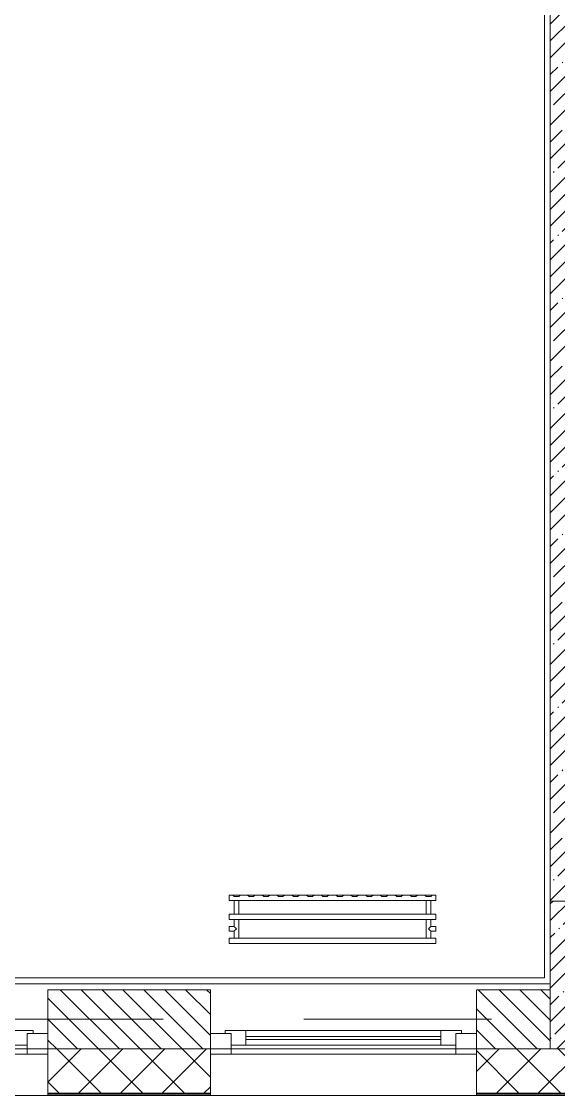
# Model space of a CAD drawing. Header units: millimetres. Extents: x 35787 to 244346, y -8553 to 29000.
# Drawn here: x 63620 to 65438, y -258 to 3376 of the extents above; entities that cross this region are included whole.
import ezdxf

# ---------------------------------------------------------------- set-up
doc = ezdxf.new("R2010")
doc.units = ezdxf.units.MM
doc.linetypes.add('Осевая', pattern=[3175, 635, -476.25, 1587.5, -476.25])
doc.layers.add('A-FLOR-1', color=7, linetype='Continuous', lineweight=9, true_color=0xaaaaaa)
doc.layers.add('M-EQPM-1', color=7, linetype='Continuous', lineweight=9, true_color=0xaaaaaa)
for name, color, linetype, lineweight in [('A-GLAZ', 7, 'Continuous', 9), ('A-WALL', 7, 'Continuous', 9), ('A-WALL-1', 7, 'Continuous', 13), ('I-WALL', 7, 'Continuous', 9), ('S-COLS', 7, 'Continuous', 9), ('Оси-2', 7, 'Осевая', 9)]:
    doc.layers.add(name, color=color, linetype=linetype, lineweight=lineweight)

# ---------------------------------------------------------------- blocks, each defined once
blk = doc.blocks.new('BSC_Колонна _Прямоугольная - 500х500-V10-План монтажа стен и перегородок 1 этажа  в осях 12-23')
at = {"layer": 'S-COLS'}
h = blk.add_hatch(dxfattribs=at)
h.set_pattern_fill('FP_12', color=256, style=0, pattern_type=2)
h.set_pattern_definition([(45, (-65660, -150), (-57.02463, 57.02463), []), (45, (-65602.975, -150), (-57.02463, 57.02463), [100.806, -20.161, 3.353, -16.808])])
h.paths.add_polyline_path([(-250, -250), (250, -250), (250, 250), (-250, 250)])
for p, q in [((250, 250), (-250, 250)), ((-250, 250), (-250, -250)), ((250, -250), (250, 250)), ((-250, -250), (250, -250))]:
    blk.add_line(p, q, dxfattribs=at)
blk = doc.blocks.new('120_Окно_СКБ_1Ст - 120_Окно_СКБ_1Ст 900х2500_h_-22445987-План монтажа стен и перегородок 1 этажа  в осях 12-23')
at = {"layer": 'A-GLAZ'}
for p, q in [((-450, -127), (-450, -57)), ((-450, -57), (-380, -57)), ((450, -57), (-450, -57)), ((-380, -57), (-380, -127)), ((380, -127), (380, -57)), ((380, -57), (450, -57)), ((450, -57), (450, -127)), ((380, -87), (-380, -87)), ((-380, -87), (-380, -127)), ((-330, -137), (-330, -87)), ((-330, -107), (330, -107)), ((330, -137), (330, -87)), ((380, -127), (380, -87)), ((-380, -127), (-450, -127)), ((-450, -127), (-400, -127)), ((-380, -127), (-400, -127)), ((-400, -127), (-400, -137)), ((-400, -137), (400, -137)), ((400, -137), (-400, -137)), ((330, -117), (-330, -117)), ((450, -127), (380, -127)), ((400, -127), (380, -127)), ((400, -127), (450, -127)), ((400, -137), (400, -127))]:
    blk.add_line(p, q, dxfattribs=at)
blk = doc.blocks.new('120_Окно_СКБ_2Ст - 120_Окно_СКБ_2Ст 2100х2500 _мал створка справа_-22445857-План монтажа стен и перегородок 1 этажа  в осях 12-23')
at = {"layer": 'A-GLAZ'}
for p, q in [((-1050, -127), (-1050, -57)), ((-1050, -57), (-980, -57)), ((1050, -57), (-1050, -57)), ((-980, -57), (-980, -127)), ((150, -127), (150, -57)), ((150, -57), (220, -57)), ((220, -57), (220, -127)), ((980, -127), (980, -57)), ((980, -57), (1050, -57)), ((1050, -57), (1050, -127)), ((150, -87), (-980, -87)), ((-980, -87), (-980, -127)), ((-930, -137), (-930, -87)), ((-930, -107), (100, -107)), ((100, -137), (100, -87)), ((150, -127), (150, -87)), ((980, -87), (220, -87)), ((220, -87), (220, -127)), ((270, -137), (270, -87)), ((270, -107), (930, -107)), ((930, -137), (930, -87)), ((980, -127), (980, -87)), ((-980, -127), (-1050, -127)), ((-1050, -127), (-1000, -127)), ((-980, -127), (-1000, -127)), ((-1000, -127), (-1000, -137)), ((-1000, -137), (170, -137)), ((170, -137), (-1000, -137)), ((100, -117), (-930, -117)), ((220, -127), (150, -127)), ((170, -127), (150, -127)), ((170, -127), (200, -127)), ((170, -137), (170, -127)), ((220, -127), (200, -127)), ((200, -127), (200, -137)), ((200, -137), (1000, -137)), ((1000, -137), (200, -137)), ((930, -117), (270, -117)), ((1050, -127), (980, -127)), ((1000, -127), (980, -127)), ((1000, -127), (1050, -127)), ((1000, -137), (1000, -127))]:
    blk.add_line(p, q, dxfattribs=at)
blk = doc.blocks.new('radiator_prado_classic_z_tip_30_po exemplyaru - Classic Z Тип 30-500-V55-План монтажа стен и перегородок 1 этажа  в осях 12-23')
at = {"layer": 'M-EQPM-1'}
for p, q in [((0, 228), (0, 210)), ((700, 228), (0, 228)), ((0, 210), (0, 228)), ((0, 228), (12.5, 228)), ((12.5, 228), (37.5, 228)), ((37.5, 228), (12.5, 228)), ((12.5, 228), (37.5, 228)), ((12.5, 228), (17.5, 223)), ((12.5, 228), (17.5, 223)), ((32.5, 223), (17.5, 223)), ((17.5, 223), (32.5, 223)), ((32.5, 223), (37.5, 228)), ((37.5, 228), (32.5, 223)), ((37.5, 228), (62.5, 228)), ((62.5, 228), (87.5, 228)), ((87.5, 228), (62.5, 228)), ((62.5, 228), (87.5, 228)), ((62.5, 228), (67.5, 223)), ((62.5, 228), (67.5, 223)), ((82.5, 223), (67.5, 223)), ((67.5, 223), (82.5, 223)), ((82.5, 223), (87.5, 228)), ((87.5, 228), (82.5, 223)), ((87.5, 228), (112.5, 228)), ((112.5, 228), (137.5, 228)), ((137.5, 228), (112.5, 228)), ((112.5, 228), (137.5, 228)), ((112.5, 228), (117.5, 223)), ((112.5, 228), (117.5, 223)), ((132.5, 223), (117.5, 223)), ((117.5, 223), (132.5, 223)), ((132.5, 223), (137.5, 228)), ((137.5, 228), (132.5, 223)), ((137.5, 228), (162.5, 228)), ((162.5, 228), (187.5, 228)), ((187.5, 228), (162.5, 228)), ((162.5, 228), (187.5, 228)), ((162.5, 228), (167.5, 223)), ((162.5, 228), (167.5, 223)), ((182.5, 223), (167.5, 223)), ((167.5, 223), (182.5, 223)), ((182.5, 223), (187.5, 228)), ((187.5, 228), (182.5, 223)), ((187.5, 228), (212.5, 228)), ((212.5, 228), (237.5, 228)), ((237.5, 228), (212.5, 228)), ((212.5, 228), (237.5, 228)), ((212.5, 228), (217.5, 223)), ((212.5, 228), (217.5, 223)), ((232.5, 223), (217.5, 223)), ((217.5, 223), (232.5, 223)), ((232.5, 223), (237.5, 228)), ((237.5, 228), (232.5, 223)), ((237.5, 228), (262.5, 228)), ((262.5, 228), (287.5, 228)), ((287.5, 228), (262.5, 228)), ((262.5, 228), (287.5, 228)), ((262.5, 228), (267.5, 223)), ((262.5, 228), (267.5, 223)), ((282.5, 223), (267.5, 223)), ((267.5, 223), (282.5, 223)), ((282.5, 223), (287.5, 228)), ((287.5, 228), (282.5, 223)), ((287.5, 228), (312.5, 228)), ((312.5, 228), (337.5, 228)), ((337.5, 228), (312.5, 228)), ((312.5, 228), (337.5, 228)), ((312.5, 228), (317.5, 223)), ((312.5, 228), (317.5, 223)), ((332.5, 223), (317.5, 223)), ((317.5, 223), (332.5, 223)), ((332.5, 223), (337.5, 228)), ((337.5, 228), (332.5, 223)), ((337.5, 228), (362.5, 228)), ((362.5, 228), (387.5, 228)), ((387.5, 228), (362.5, 228)), ((362.5, 228), (387.5, 228)), ((362.5, 228), (367.5, 223)), ((362.5, 228), (367.5, 223)), ((382.5, 223), (367.5, 223)), ((367.5, 223), (382.5, 223)), ((382.5, 223), (387.5, 228)), ((387.5, 228), (382.5, 223)), ((387.5, 228), (412.5, 228)), ((412.5, 228), (437.5, 228)), ((437.5, 228), (412.5, 228)), ((412.5, 228), (437.5, 228)), ((412.5, 228), (417.5, 223)), ((412.5, 228), (417.5, 223)), ((432.5, 223), (417.5, 223)), ((417.5, 223), (432.5, 223)), ((432.5, 223), (437.5, 228)), ((437.5, 228), (432.5, 223)), ((437.5, 228), (462.5, 228)), ((462.5, 228), (487.5, 228)), ((487.5, 228), (462.5, 228)), ((462.5, 228), (487.5, 228)), ((462.5, 228), (467.5, 223)), ((462.5, 228), (467.5, 223)), ((482.5, 223), (467.5, 223)), ((467.5, 223), (482.5, 223)), ((482.5, 223), (487.5, 228)), ((487.5, 228), (482.5, 223)), ((487.5, 228), (512.5, 228)), ((512.5, 228), (537.5, 228)), ((537.5, 228), (512.5, 228)), ((512.5, 228), (537.5, 228)), ((512.5, 228), (517.5, 223)), ((512.5, 228), (517.5, 223)), ((532.5, 223), (517.5, 223)), ((517.5, 223), (532.5, 223)), ((532.5, 223), (537.5, 228)), ((537.5, 228), (532.5, 223)), ((537.5, 228), (562.5, 228)), ((562.5, 228), (587.5, 228)), ((587.5, 228), (562.5, 228)), ((562.5, 228), (587.5, 228)), ((562.5, 228), (567.5, 223)), ((562.5, 228), (567.5, 223)), ((582.5, 223), (567.5, 223)), ((567.5, 223), (582.5, 223)), ((582.5, 223), (587.5, 228)), ((587.5, 228), (582.5, 223)), ((587.5, 228), (612.5, 228)), ((612.5, 228), (637.5, 228)), ((637.5, 228), (612.5, 228)), ((612.5, 228), (637.5, 228)), ((612.5, 228), (617.5, 223)), ((617.5, 223), (612.5, 228)), ((632.5, 223), (617.5, 223)), ((617.5, 223), (632.5, 223)), ((632.5, 223), (637.5, 228)), ((637.5, 228), (632.5, 223)), ((637.5, 228), (662.5, 228)), ((662.5, 228), (687.5, 228)), ((687.5, 228), (662.5, 228)), ((662.5, 228), (687.5, 228)), ((662.5, 228), (667.5, 223)), ((662.5, 228), (667.5, 223)), ((682.5, 223), (667.5, 223)), ((667.5, 223), (682.5, 223)), ((682.5, 223), (687.5, 228)), ((687.5, 228), (682.5, 223)), ((687.5, 228), (700, 228)), ((700, 210), (700, 228)), ((700, 228), (700, 210)), ((0, 210), (700, 210)), ((17.5, 210), (0, 210)), ((17.5, 210), (17.5, 164)), ((17.5, 210), (17.5, 164)), ((32.5, 210), (17.5, 210)), ((17.5, 210), (32.5, 210)), ((32.5, 210), (17.5, 210)), ((17.5, 210), (28.8, 210)), ((31.5, 210), (18.5, 210)), ((28.8, 210), (32.5, 210)), ((32.5, 164), (32.5, 210)), ((32.5, 164), (32.5, 210)), ((667.5, 210), (32.5, 210)), ((667.5, 210), (667.5, 164)), ((667.5, 210), (667.5, 164)), ((682.5, 210), (667.5, 210)), ((667.5, 210), (678.7, 210)), ((671.2, 210), (667.5, 210)), ((667.5, 210), (682.5, 210)), ((681.5, 210), (668.5, 210)), ((678.7, 210), (671.2, 210)), ((678.7, 210), (682.5, 210)), ((682.5, 210), (678.7, 210)), ((682.5, 164), (682.5, 210)), ((682.5, 164), (682.5, 210)), ((700, 210), (682.5, 210)), ((700, 164), (0, 164)), ((0, 164), (0, 146)), ((0, 146), (0, 164)), ((0, 164), (17.5, 164)), ((0, 146), (700, 146)), ((17.5, 146), (0, 146)), ((32.5, 164), (17.5, 164)), ((17.5, 164), (32.5, 164)), ((32.5, 164), (17.5, 164)), ((17.5, 164), (32.5, 164)), ((17.5, 146), (17.5, 121.5)), ((17.5, 146), (17.5, 121.5)), ((17.5, 146), (17.8, 146)), ((32.5, 146), (17.5, 146)), ((17.5, 146), (32.5, 146)), ((21.3, 146), (17.5, 146)), ((17.8, 146), (18.5, 146)), ((18.5, 164), (31.5, 164)), ((18.5, 146), (19.7, 146)), ((31.5, 146), (18.5, 146)), ((19.7, 146), (23.1, 146)), ((32.5, 146), (21.3, 146)), ((23.1, 146), (32.5, 146)), ((32.5, 164), (667.5, 164)), ((32.5, 82), (32.5, 146)), ((32.5, 82), (32.5, 146)), ((667.5, 146), (32.5, 146)), ((682.5, 164), (667.5, 164)), ((667.5, 164), (671.2, 164)), ((669.7, 164), (667.5, 164)), ((667.5, 164), (682.5, 164)), ((667.5, 146), (667.5, 82)), ((667.5, 146), (667.5, 82)), ((667.5, 146), (682.5, 146)), ((682.5, 146), (667.5, 146)), ((667.5, 146), (667.8, 146)), ((682.5, 146), (667.5, 146)), ((667.8, 146), (673.1, 146)), ((668.5, 164), (681.5, 164)), ((681.5, 146), (668.5, 146)), ((676.9, 164), (669.7, 164)), ((671.2, 164), (680.3, 164)), ((673.1, 146), (678.7, 146)), ((682.2, 164), (676.9, 164)), ((678.7, 146), (682.2, 146)), ((680.3, 164), (682.5, 164)), ((682.5, 164), (682.2, 164)), ((682.2, 146), (682.5, 146)), ((682.5, 164), (700, 164)), ((682.5, 121.5), (682.5, 146)), ((682.5, 121.5), (682.5, 146)), ((700, 146), (682.5, 146)), ((700, 146), (700, 164)), ((700, 164), (700, 146)), ((17.5, 121.5), (0, 121.5)), ((17.5, 121.5), (0, 121.5)), ((0, 121.5), (0, 121.2)), ((0, 106.5), (0, 121.5)), ((0, 121.2), (0, 106.8)), ((0, 121.2), (0, 120.5)), ((0, 120.5), (0, 121.2)), ((0, 121.2), (0, 121.2)), ((0, 120.5), (0, 119.3)), ((0, 119.3), (0, 120.5)), ((0, 119.3), (0, 117.8)), ((0, 117.8), (0, 119.3)), ((0, 117.8), (0, 115.9)), ((0, 115.9), (0, 117.8)), ((0, 115.9), (0, 114)), ((0, 114), (0, 115.9)), ((0, 114), (0, 112.1)), ((0, 112.1), (0, 114)), ((0, 112.1), (0, 110.2)), ((0, 110.2), (0, 112.1)), ((0, 110.2), (0, 108.7)), ((0, 108.7), (0, 110.2)), ((700, 121.5), (682.5, 121.5)), ((700, 121.5), (682.5, 121.5)), ((700, 121.5), (700, 106.5)), ((700, 121.2), (700, 121.5)), ((700, 121.5), (700, 121.2)), ((700, 121.2), (700, 121.5)), ((700, 106.8), (700, 121.2)), ((700, 121.2), (700, 106.8)), ((700, 106.8), (700, 121.2)), ((0, 108.7), (0, 106.8)), ((0, 106.8), (0, 108.7)), ((0, 106.8), (0, 106.5)), ((0, 106.8), (0, 106.8)), ((0, 106.5), (17.5, 106.5)), ((0, 106.5), (17.5, 106.5)), ((700, 82), (0, 82)), ((0, 82), (0, 64)), ((0, 64), (0, 82)), ((0, 82), (17.5, 82)), ((17.5, 106.5), (17.5, 82)), ((17.5, 106.5), (17.5, 82)), ((19.7, 82), (17.5, 82)), ((17.5, 82), (32.5, 82)), ((32.5, 82), (17.5, 82)), ((17.5, 82), (32.5, 82)), ((18.5, 82), (31.5, 82)), ((23.1, 82), (19.7, 82)), ((26.9, 82), (23.1, 82)), ((32.5, 82), (26.9, 82)), ((32.5, 82), (667.5, 82)), ((682.5, 82), (667.5, 82)), ((667.5, 82), (682.5, 82)), ((671.2, 82), (667.5, 82)), ((667.5, 82), (682.5, 82)), ((668.5, 82), (681.5, 82)), ((678.7, 82), (671.2, 82)), ((682.5, 82), (678.7, 82)), ((682.5, 82), (682.5, 106.5)), ((682.5, 106.5), (700, 106.5)), ((682.5, 82), (682.5, 106.5)), ((682.5, 106.5), (700, 106.5)), ((682.5, 82), (700, 82)), ((700, 106.5), (700, 106.8)), ((700, 106.8), (700, 106.5)), ((700, 106.5), (700, 106.8)), ((700, 64), (700, 82)), ((700, 82), (700, 64)), ((700, 64), (0, 64)), ((0, 64), (700, 64))]:
    blk.add_line(p, q, dxfattribs=at)
for points, knots in [([(17.8, 121.2), (17.7, 121.3), (17.7, 121.3), (17.5, 121.5), (17.5, 121.5), (17.5, 121.5)], [0.8571429, 0.8571429, 0.8571429, 0.8571429, 0.8928571, 0.9285714, 1, 1, 1, 1]), ([(17.5, 121.5), (17.5, 121.5), (17.5, 121.5), (17.7, 121.3), (17.7, 121.3), (17.8, 121.2)], [0, 0, 0, 0, 0.0714286, 0.1071429, 0.1428571, 0.1428571, 0.1428571, 0.1428571]), ([(17.5, 121.5), (17.5, 121.5), (17.5, 121.5), (17.7, 121.3), (17.7, 121.3), (17.8, 121.2)], [0, 0, 0, 0, 0.0714286, 0.1071429, 0.1428571, 0.1428571, 0.1428571, 0.1428571]), ([(25, 114), (24.5, 114.5), (23.6, 115.4), (22.4, 116.6), (21.6, 117.4), (21.1, 117.9), (20.8, 118.2), (20.5, 118.5), (20.2, 118.8), (19.8, 119.1), (19.6, 119.4), (19.3, 119.7), (19, 120), (18.7, 120.3), (18.5, 120.5), (18.3, 120.7), (18.1, 120.9), (17.9, 121.1), (17.8, 121.2), (17.7, 121.3), (17.5, 121.5), (17.5, 121.5), (17.5, 121.5)], [0, 0, 0, 0, 0.142857, 0.285714, 0.357143, 0.392857, 0.428571, 0.464286, 0.5, 0.535714, 0.571429, 0.607143, 0.642857, 0.678571, 0.714286, 0.75, 0.785714, 0.821429, 0.857143, 0.892857, 0.928571, 1, 1, 1, 1]), ([(17.5, 106.5), (17.5, 106.5), (17.5, 106.5), (17.7, 106.7), (17.8, 106.8), (17.9, 106.9), (18.1, 107.1), (18.3, 107.3), (18.5, 107.5), (18.7, 107.7), (19, 108), (19.3, 108.3), (19.6, 108.6), (19.8, 108.9), (20.3, 109.3), (20.7, 109.7), (21.1, 110.1), (21.6, 110.6), (22.4, 111.4), (23.6, 112.6), (24.5, 113.5), (25, 114)], [0, 0, 0, 0, 0.071429, 0.107143, 0.142857, 0.178571, 0.214286, 0.25, 0.285714, 0.321429, 0.357143, 0.392857, 0.428571, 0.464286, 0.5, 0.571429, 0.607143, 0.642857, 0.714286, 0.857143, 1, 1, 1, 1]), ([(17.8, 121.2), (17.8, 121.2), (17.9, 121.1), (18.1, 120.9), (18.3, 120.7), (18.5, 120.5), (18.7, 120.3), (19, 120), (19.3, 119.7), (19.6, 119.4), (19.8, 119.1), (20.3, 118.7), (20.7, 118.3), (21.1, 117.9), (21.6, 117.4), (22.4, 116.6), (23.1, 115.9), (23.6, 115.4)], [0.1428571, 0.1428571, 0.1428571, 0.1428571, 0.1785714, 0.2142857, 0.25, 0.2857143, 0.3214286, 0.3571429, 0.3928571, 0.4285714, 0.4642857, 0.5, 0.5714286, 0.6071429, 0.6428571, 0.7142857, 0.8571429, 0.8571429, 0.8571429, 0.8571429]), ([(22.1, 111.1), (21.9, 110.9), (21.6, 110.6), (21.1, 110.1), (20.8, 109.8), (20.5, 109.5), (20.2, 109.2), (19.8, 108.9), (19.6, 108.6), (19.3, 108.3), (19, 108), (18.7, 107.7), (18.5, 107.5), (18.3, 107.3), (18.1, 107.1), (17.9, 106.9), (17.8, 106.8), (17.8, 106.8)], [0.2857143, 0.2857143, 0.2857143, 0.2857143, 0.3571429, 0.3928571, 0.4285714, 0.4642857, 0.5, 0.5357143, 0.5714286, 0.6071429, 0.6428571, 0.6785714, 0.7142857, 0.75, 0.7857143, 0.8214286, 0.8571429, 0.8571429, 0.8571429, 0.8571429]), ([(17.8, 106.8), (17.8, 106.8), (17.9, 106.9), (18.1, 107.1), (18.3, 107.3), (18.5, 107.5), (18.7, 107.7), (19, 108), (19.3, 108.3), (19.6, 108.6), (19.9, 108.8), (20.3, 109.3), (20.6, 109.6), (20.8, 109.8)], [0.1428571, 0.1428571, 0.1428571, 0.1428571, 0.1785714, 0.2142857, 0.25, 0.2857143, 0.3214286, 0.3571429, 0.3928571, 0.4285714, 0.4642857, 0.5, 0.5714286, 0.5714286, 0.5714286, 0.5714286]), ([(19.6, 119.4), (19.7, 119.3), (19.9, 119.2), (20.3, 118.7), (20.6, 118.4), (20.8, 118.2)], [0.4285714, 0.4285714, 0.4285714, 0.4285714, 0.4642857, 0.5, 0.5714286, 0.5714286, 0.5714286, 0.5714286]), ([(22.1, 116.9), (21.9, 117.1), (21.6, 117.4), (21.1, 117.9), (20.9, 118.1), (20.8, 118.2)], [0.2857143, 0.2857143, 0.2857143, 0.2857143, 0.3571429, 0.3928571, 0.4285714, 0.4285714, 0.4285714, 0.4285714]), ([(20.8, 118.2), (20.9, 118.1), (21.1, 117.9), (21.6, 117.4), (21.9, 117.1), (22.1, 116.9)], [0.5714286, 0.5714286, 0.5714286, 0.5714286, 0.6071429, 0.6428571, 0.7142857, 0.7142857, 0.7142857, 0.7142857]), ([(20.8, 109.8), (20.9, 109.9), (21.1, 110.1), (21.6, 110.6), (21.9, 110.9), (22.1, 111.1)], [0.5714286, 0.5714286, 0.5714286, 0.5714286, 0.6071429, 0.6428571, 0.7142857, 0.7142857, 0.7142857, 0.7142857]), ([(22.1, 111.1), (21.9, 110.9), (21.6, 110.6), (21.1, 110.1), (20.9, 109.9), (20.8, 109.8)], [0.2857143, 0.2857143, 0.2857143, 0.2857143, 0.3571429, 0.3928571, 0.4285714, 0.4285714, 0.4285714, 0.4285714]), ([(675, 114), (675.5, 114.5), (676.4, 115.4), (677.6, 116.6), (678.4, 117.4), (678.9, 117.9), (679.2, 118.2), (679.5, 118.5), (679.8, 118.8), (680.1, 119.2), (680.4, 119.4), (680.7, 119.7), (681, 120), (681.3, 120.3), (681.5, 120.5), (681.7, 120.7), (681.9, 120.9), (682.1, 121.1), (682.2, 121.2), (682.3, 121.3), (682.5, 121.5), (682.5, 121.5), (682.5, 121.5)], [0, 0, 0, 0, 0.142857, 0.285714, 0.357143, 0.392857, 0.428571, 0.464286, 0.5, 0.535714, 0.571429, 0.607143, 0.642857, 0.678571, 0.714286, 0.75, 0.785714, 0.821429, 0.857143, 0.892857, 0.928571, 1, 1, 1, 1]), ([(682.5, 106.5), (682.5, 106.5), (682.5, 106.5), (682.3, 106.7), (682.2, 106.8), (682.1, 106.9), (681.9, 107.1), (681.7, 107.3), (681.5, 107.5), (681.3, 107.7), (681, 108), (680.7, 108.3), (680.4, 108.6), (680.1, 108.8), (679.7, 109.3), (679.3, 109.7), (678.9, 110.1), (678.4, 110.6), (677.6, 111.4), (676.4, 112.6), (675.5, 113.5), (675, 114)], [0, 0, 0, 0, 0.071429, 0.107143, 0.142857, 0.178571, 0.214286, 0.25, 0.285714, 0.321429, 0.357143, 0.392857, 0.428571, 0.464286, 0.5, 0.571429, 0.607143, 0.642857, 0.714286, 0.857143, 1, 1, 1, 1]), ([(682.2, 121.2), (682.2, 121.2), (682.1, 121.1), (681.9, 120.9), (681.7, 120.7), (681.5, 120.5), (681.3, 120.3), (681, 120), (680.7, 119.7), (680.4, 119.4), (680.1, 119.2), (679.7, 118.7), (679.3, 118.3), (678.9, 117.9), (678.4, 117.4), (677.6, 116.6), (676.9, 115.9), (676.4, 115.4)], [0.1428571, 0.1428571, 0.1428571, 0.1428571, 0.1785714, 0.2142857, 0.25, 0.2857143, 0.3214286, 0.3571429, 0.3928571, 0.4285714, 0.4642857, 0.5, 0.5714286, 0.6071429, 0.6428571, 0.7142857, 0.8571429, 0.8571429, 0.8571429, 0.8571429]), ([(682.2, 121.2), (682.2, 121.2), (682.1, 121.1), (681.9, 120.9), (681.7, 120.7), (681.5, 120.5), (681.3, 120.3), (681, 120), (680.7, 119.7), (680.4, 119.4), (680.1, 119.2), (679.7, 118.7), (679.3, 118.3), (678.9, 117.9), (678.4, 117.4), (677.6, 116.6), (676.9, 115.9), (676.4, 115.4)], [0.1428571, 0.1428571, 0.1428571, 0.1428571, 0.1785714, 0.2142857, 0.25, 0.2857143, 0.3214286, 0.3571429, 0.3928571, 0.4285714, 0.4642857, 0.5, 0.5714286, 0.6071429, 0.6428571, 0.7142857, 0.8571429, 0.8571429, 0.8571429, 0.8571429]), ([(676.4, 115.4), (676.9, 115.9), (677.6, 116.6), (678.4, 117.4), (678.9, 117.9), (679.2, 118.2), (679.5, 118.5), (679.8, 118.8), (680.1, 119.2), (680.4, 119.4), (680.7, 119.7), (681, 120), (681.3, 120.3), (681.5, 120.5), (681.7, 120.7), (681.9, 120.9), (682.1, 121.1), (682.2, 121.2), (682.2, 121.2)], [0.1428571, 0.1428571, 0.1428571, 0.1428571, 0.2857143, 0.3571429, 0.3928571, 0.4285714, 0.4642857, 0.5, 0.5357143, 0.5714286, 0.6071429, 0.6428571, 0.6785714, 0.7142857, 0.75, 0.7857143, 0.8214286, 0.8571429, 0.8571429, 0.8571429, 0.8571429]), ([(677.9, 111.1), (678.1, 110.9), (678.4, 110.6), (678.9, 110.1), (679.2, 109.8), (679.5, 109.5), (679.8, 109.2), (680.1, 108.8), (680.4, 108.6), (680.7, 108.3), (681, 108), (681.3, 107.7), (681.5, 107.5), (681.7, 107.3), (681.9, 107.1), (682.1, 106.9), (682.2, 106.8), (682.2, 106.8)], [0.2857143, 0.2857143, 0.2857143, 0.2857143, 0.3571429, 0.3928571, 0.4285714, 0.4642857, 0.5, 0.5357143, 0.5714286, 0.6071429, 0.6428571, 0.6785714, 0.7142857, 0.75, 0.7857143, 0.8214286, 0.8571429, 0.8571429, 0.8571429, 0.8571429]), ([(677.9, 111.1), (678.1, 110.9), (678.4, 110.6), (678.9, 110.1), (679.2, 109.8), (679.5, 109.5), (679.8, 109.2), (680.1, 108.8), (680.4, 108.6), (680.7, 108.3), (681, 108), (681.3, 107.7), (681.5, 107.5), (681.7, 107.3), (681.9, 107.1), (682.1, 106.9), (682.2, 106.8), (682.2, 106.8)], [0.2857143, 0.2857143, 0.2857143, 0.2857143, 0.3571429, 0.3928571, 0.4285714, 0.4642857, 0.5, 0.5357143, 0.5714286, 0.6071429, 0.6428571, 0.6785714, 0.7142857, 0.75, 0.7857143, 0.8214286, 0.8571429, 0.8571429, 0.8571429, 0.8571429]), ([(682.2, 106.8), (682.2, 106.8), (682.1, 106.9), (681.9, 107.1), (681.7, 107.3), (681.5, 107.5), (681.3, 107.7), (681, 108), (680.7, 108.3), (680.4, 108.6), (680.1, 108.8), (679.7, 109.3), (679.3, 109.7), (678.9, 110.1), (678.4, 110.6), (678.1, 110.9), (677.9, 111.1)], [0.1428571, 0.1428571, 0.1428571, 0.1428571, 0.1785714, 0.2142857, 0.25, 0.2857143, 0.3214286, 0.3571429, 0.3928571, 0.4285714, 0.4642857, 0.5, 0.5714286, 0.6071429, 0.6428571, 0.7142857, 0.7142857, 0.7142857, 0.7142857]), ([(682.5, 121.5), (682.5, 121.5), (682.5, 121.5), (682.3, 121.3), (682.3, 121.3), (682.2, 121.2)], [0, 0, 0, 0, 0.0714286, 0.1071429, 0.1428571, 0.1428571, 0.1428571, 0.1428571]), ([(682.5, 121.5), (682.5, 121.5), (682.5, 121.5), (682.3, 121.3), (682.3, 121.3), (682.2, 121.2)], [0, 0, 0, 0, 0.0714286, 0.1071429, 0.1428571, 0.1428571, 0.1428571, 0.1428571]), ([(682.2, 121.2), (682.3, 121.3), (682.3, 121.3), (682.5, 121.5), (682.5, 121.5), (682.5, 121.5)], [0.8571429, 0.8571429, 0.8571429, 0.8571429, 0.8928571, 0.9285714, 1, 1, 1, 1]), ([(17.5, 106.5), (17.5, 106.5), (17.5, 106.5), (17.7, 106.7), (17.7, 106.7), (17.8, 106.8)], [0, 0, 0, 0, 0.0714286, 0.1071429, 0.1428571, 0.1428571, 0.1428571, 0.1428571]), ([(17.8, 106.8), (17.7, 106.7), (17.7, 106.7), (17.5, 106.5), (17.5, 106.5), (17.5, 106.5)], [0.8571429, 0.8571429, 0.8571429, 0.8571429, 0.8928571, 0.9285714, 1, 1, 1, 1]), ([(17.8, 106.8), (17.7, 106.7), (17.7, 106.7), (17.5, 106.5), (17.5, 106.5), (17.5, 106.5)], [0.8571429, 0.8571429, 0.8571429, 0.8571429, 0.8928571, 0.9285714, 1, 1, 1, 1]), ([(682.2, 106.8), (682.3, 106.7), (682.3, 106.7), (682.5, 106.5), (682.5, 106.5), (682.5, 106.5)], [0.8571429, 0.8571429, 0.8571429, 0.8571429, 0.8928571, 0.9285714, 1, 1, 1, 1]), ([(682.2, 106.8), (682.3, 106.7), (682.3, 106.7), (682.5, 106.5), (682.5, 106.5), (682.5, 106.5)], [0.8571429, 0.8571429, 0.8571429, 0.8571429, 0.8928571, 0.9285714, 1, 1, 1, 1]), ([(682.5, 106.5), (682.5, 106.5), (682.5, 106.5), (682.3, 106.7), (682.3, 106.7), (682.2, 106.8)], [0, 0, 0, 0, 0.0714286, 0.1071429, 0.1428571, 0.1428571, 0.1428571, 0.1428571])]:
    blk.add_open_spline(points, degree=3, knots=knots, dxfattribs=at)
for points in [[(20.8, 118.2), (20.7, 118.3), (20.5, 118.5), (20.2, 118.8), (19.9, 119.2), (19.6, 119.4), (19.3, 119.7), (19, 120), (18.7, 120.3), (18.5, 120.5), (18.3, 120.7), (18.1, 120.9), (17.9, 121.1), (17.8, 121.2), (17.8, 121.2)], [(17.8, 121.2), (17.8, 121.2), (17.9, 121.1), (18.1, 120.9), (18.3, 120.7), (18.5, 120.5), (18.7, 120.3), (19, 120), (19.3, 119.7), (19.5, 119.5), (19.6, 119.4)], [(20.8, 109.8), (20.7, 109.7), (20.5, 109.5), (20.2, 109.2), (19.9, 108.8), (19.6, 108.6), (19.3, 108.3), (19, 108), (18.7, 107.7), (18.5, 107.5), (18.3, 107.3), (18.1, 107.1), (17.9, 106.9), (17.8, 106.8), (17.8, 106.8)], [(23.6, 115.4), (23.1, 115.9), (22.6, 116.4), (22.1, 116.9)], [(22.1, 116.9), (22.6, 116.4), (23.1, 115.9), (23.6, 115.4)], [(25, 114), (24.5, 113.5), (23.6, 112.6), (22.6, 111.6), (22.1, 111.1)], [(22.1, 111.1), (22.6, 111.6), (23.1, 112.1), (23.6, 112.6)], [(23.6, 112.6), (23.1, 112.1), (22.6, 111.6), (22.1, 111.1)], [(25, 114), (24.5, 114.5), (24, 115), (23.6, 115.4)], [(23.6, 115.4), (24, 115), (24.5, 114.5), (25, 114)], [(23.6, 115.4), (24, 115), (24.5, 114.5), (25, 114)], [(23.6, 112.6), (24, 113), (24.5, 113.5), (25, 114)], [(25, 114), (24.5, 113.5), (24, 113), (23.6, 112.6)], [(676.4, 115.4), (676, 115), (675.5, 114.5), (675, 114)], [(676.4, 115.4), (676, 115), (675.5, 114.5), (675, 114)], [(675, 114), (675.5, 114.5), (676, 115), (676.4, 115.4)], [(675, 114), (675.5, 113.5), (676.4, 112.6), (677.4, 111.6), (677.9, 111.1)], [(675, 114), (675.5, 113.5), (676.4, 112.6), (677.4, 111.6), (677.9, 111.1)], [(677.9, 111.1), (677.4, 111.6), (676.4, 112.6), (675.5, 113.5), (675, 114)]]:
    blk.add_open_spline(points, degree=3, dxfattribs=at)

msp = doc.modelspace()

# ---------------------------------------------------------------- hatches: boundary and pattern name
at = {"layer": 'A-WALL'}
h = msp.add_hatch(dxfattribs=at)
h.set_pattern_fill('FP_21', color=256, style=0, pattern_type=2)
h.set_pattern_definition([(135, (0, 0), (-35.35534, -35.35534), [])])
h.paths.add_polyline_path([(59260, -100), (60010, -100), (60010, 100), (59260, 100)])
h.paths.add_polyline_path([(65410, -100), (65410, 100), (65160, 100), (65160, -100), (65263.5, -100)])
h.paths.add_polyline_path([(53310, -100), (53310, 100), (52410, 100), (52410, -100), (52930, -100)])
h.paths.add_polyline_path([(56910, -100), (57160, -100), (57160, 100), (56910, 100), (56910, -33.3)])
h.paths.add_polyline_path([(61410, -100), (61610, -100), (61610, 100), (61410, 100), (61410, -42.9)])
h.paths.add_polyline_path([(64260, -100), (64260, 100), (63710, 100), (63710, -100), (63812.5, -100)])
h.paths.add_polyline_path([(51910, -100), (51910, 100), (51871.5, 100), (51871.5, -100)])
h.paths.add_polyline_path([(49302.5, -100), (49771.5, -100), (49771.5, 100), (49060, 100), (49060, -100)])
h.paths.add_polyline_path([(48160, -100), (48160, 100), (47910, 100), (47910, -100)])
h = msp.add_hatch(dxfattribs=at)
h.set_pattern_fill('FP_17', color=256, style=0, pattern_type=2)
h.set_pattern_definition([(45, (0, 0), (-70.71068, 70.71068), []), (135, (0, 0), (-70.71068, -70.71068), [])])
h.paths.add_polyline_path([(59260, -250), (60010, -250), (60010, -100), (59260, -100)])
h.paths.add_polyline_path([(75700, -250), (75700, -100), (73980, -100), (73980, -250), (75420.5, -250)])
h.paths.add_polyline_path([(61610, -250), (61610, -100), (60910, -100), (60910.5, -250), (61410, -250)])
h.paths.add_polyline_path([(65410, -250), (66160, -250), (66160, -100), (65160, -100), (65160, -250), (65263.5, -250)])
h.paths.add_polyline_path([(56557.5, -250), (57160, -250), (57160, -100), (56410, -100), (56410, -250)])
h.paths.add_polyline_path([(72280, -250), (72280, -100), (71560, -100), (71560, -250), (71793, -250)])
h.paths.add_polyline_path([(63710, -250), (64260, -250), (64260, -100), (63710, -100)])
h.paths.add_polyline_path([(70342, -250), (70660, -250), (70660, -100), (67060, -100), (67060, -250), (67440, -250)])
h.paths.add_polyline_path([(51871.5, -250), (53310, -250), (53310, -100), (51871.5, -100)])
h.paths.add_polyline_path([(47410, -250), (48160, -250), (48160, -100), (47410, -100)])
h.paths.add_polyline_path([(49771.5, -250), (49771.5, -100), (49060, -100), (49060, -250), (49302.5, -250)])
h.paths.add_polyline_path([(44310, -250), (44310, -100), (42737.5, -100), (42737.5, -250), (44224.1, -250)])
h.paths.add_polyline_path([(40596.6, -250), (40637.5, -250), (40637.5, -100), (39940, -100), (39940, -250)])
h.paths.add_polyline_path([(39040, -250), (39040, -100), (38742.7, -100), (38742.7, -250)])
at = {"layer": 'I-WALL'}
h = msp.add_hatch(dxfattribs=at)
h.set_pattern_fill('FP_1', color=256, style=0, pattern_type=2)
h.set_pattern_definition([(45, (0, 0), (-57.02463, 57.02463), []), (45, (57.025, 0), (-57.02463, 57.02463), [100.806, -20.161, 3.353, -16.808])])
h.paths.add_polyline_path([(65410, 400), (65630, 400), (65630, 7400), (65410, 7400), (65410, 713.4)])

# ---------------------------------------------------------------- linework, layer by layer
at = {"layer": 'A-FLOR-1'}
for p, q in [((65390, 140), (65390, 7660)), ((61630, 140), (65390, 140))]:
    msp.add_line(p, q, dxfattribs=at)
at = {"layer": 'A-WALL'}
for p, q in [((64260, 100), (63710, 100)), ((63710, 100), (63710, -258)), ((64260, -258), (64260, 100)), ((65410, 100), (65160, 100)), ((65160, 100), (65160, -258)), ((61610, -100), (63710, -100)), ((64260, -100), (65160, -100)), ((64260, -258), (49771.5, -258)), ((64260, -258), (72280, -258))]:
    msp.add_line(p, q, dxfattribs=at)
at = {"layer": 'A-WALL-1'}
for p, q in [((64260, -100), (63710, -100)), ((65410, -100), (65160, -100)), ((63710, -250), (64260, -250)), ((63710, -253), (64260, -253)), ((65160, -250), (66160, -250)), ((65160, -253), (66160, -253))]:
    msp.add_line(p, q, dxfattribs=at)
at = {"layer": 'I-WALL'}
for p, q in [((65410, 7400), (65410, 400)), ((61610, 120), (65410, 120))]:
    msp.add_line(p, q, dxfattribs=at)
at = {"layer": 'Оси-2'}
msp.add_line((39176.2, 0), (82200, 0), dxfattribs=at)

# ---------------------------------------------------------------- block references
at = {"layer": 'A-GLAZ', "rotation": 180}
for name, p in [('120_Окно_СКБ_2Ст - 120_Окно_СКБ_2Ст 2100х2500 _мал створка справа_-22445857-План монтажа стен и перегородок 1 этажа  в осях 12-23', (62660, -175)), ('120_Окно_СКБ_1Ст - 120_Окно_СКБ_1Ст 900х2500_h_-22445987-План монтажа стен и перегородок 1 этажа  в осях 12-23', (64710, -175))]:
    msp.add_blockref(name, p, dxfattribs=at)
at = {"layer": 'M-EQPM-1'}
msp.add_blockref('radiator_prado_classic_z_tip_30_po exemplyaru - Classic Z Тип 30-500-V55-План монтажа стен и перегородок 1 этажа  в осях 12-23', (64323, 192), dxfattribs=at)
at = {"layer": 'S-COLS'}
msp.add_blockref('BSC_Колонна _Прямоугольная - 500х500-V10-План монтажа стен и перегородок 1 этажа  в осях 12-23', (65660, 150), dxfattribs=at)

doc.saveas('drawing.dxf')
